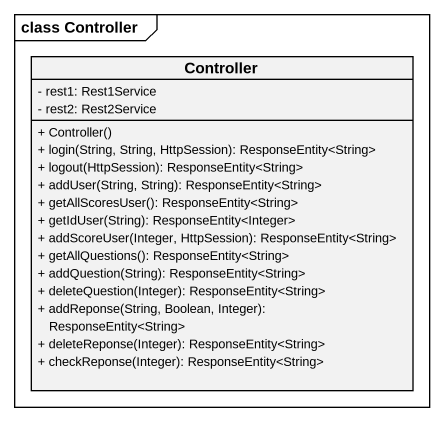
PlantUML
@startuml
mainframe class Controller
hide circle
hide empty members
skinparam classAttributeIconSize 0
class Controller {
  - rest1: Rest1Service
  - rest2: Rest2Service
  + Controller()
  + login(String, String, HttpSession): ResponseEntity<String>
  + logout(HttpSession): ResponseEntity<String>
  + addUser(String, String): ResponseEntity<String>
  + getAllScoresUser(): ResponseEntity<String>
  + getIdUser(String): ResponseEntity<Integer>
  + addScoreUser(Integer, HttpSession): ResponseEntity<String>
  + getAllQuestions(): ResponseEntity<String>
  + addQuestion(String): ResponseEntity<String>
  + deleteQuestion(Integer): ResponseEntity<String>
  + addReponse(String, Boolean, Integer): ResponseEntity<String>
  + deleteReponse(Integer): ResponseEntity<String>
  + checkReponse(Integer): ResponseEntity<String>
}
@enduml
